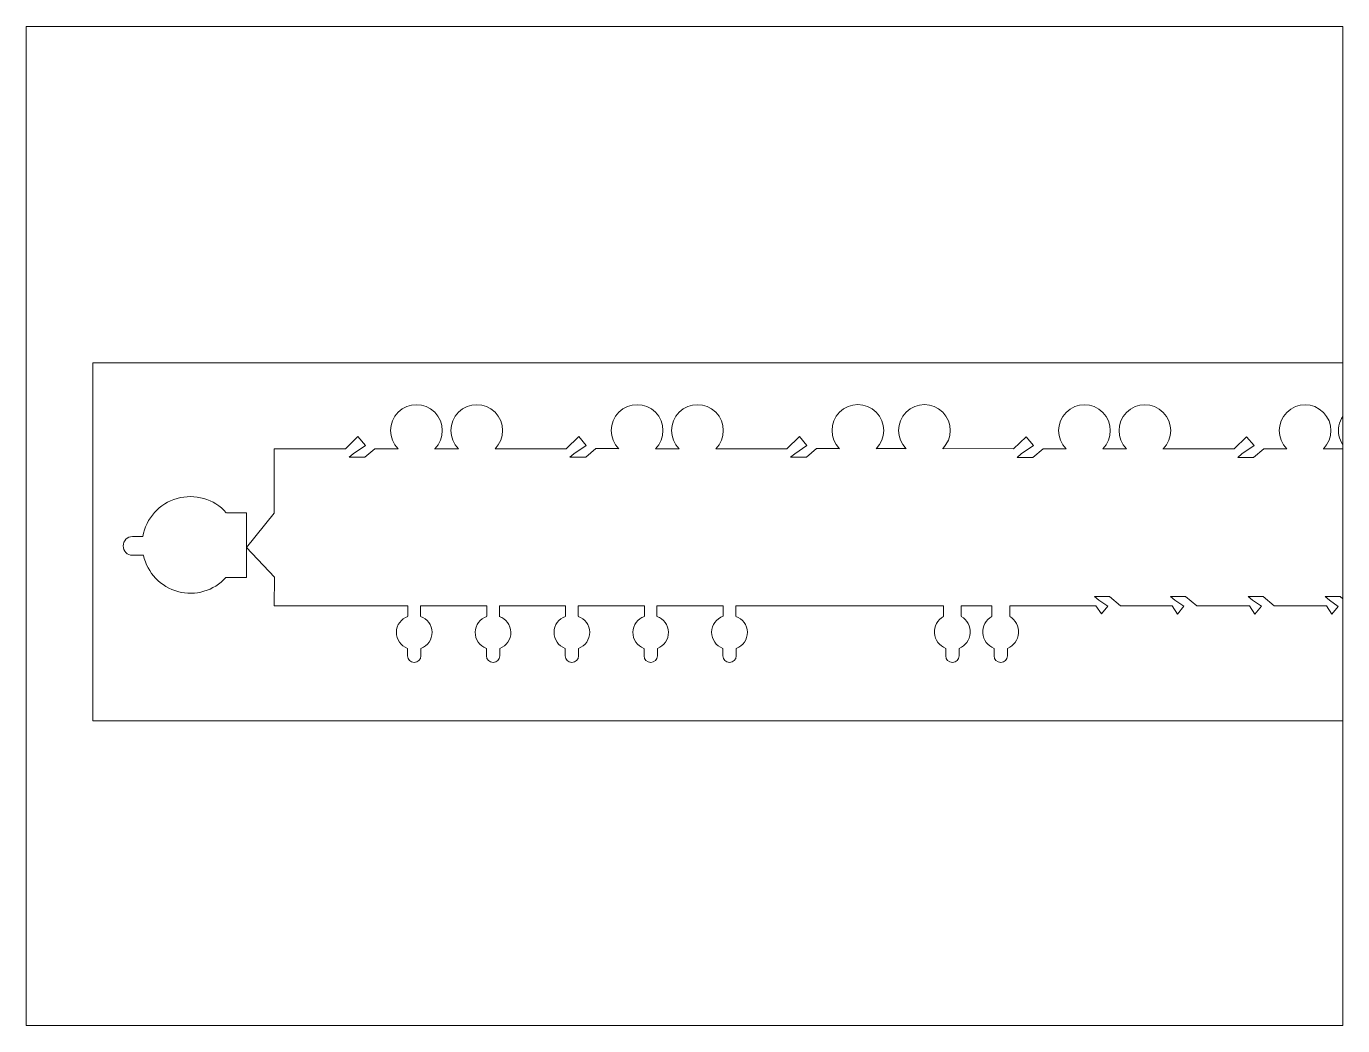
# Paper-space layout 'Layout1' of a CAD drawing. Header units: millimetres. Extents: x 26 to 231, y 20 to 176.
# The model-space entities are those that its viewports show. They can reach past a viewport. Long polylines and large blocks are cut down to what shows.
import ezdxf

# ---------------------------------------------------------------- set-up
doc = ezdxf.new("R2010")
doc.units = ezdxf.units.MM
doc.layers.add('Layer1', color=130, linetype='Continuous')

msp = doc.modelspace()

# ---------------------------------------------------------------- linework, layer by layer
at = {"color": 1, "lineweight": 5}
for p, q in [((35.05, 37.63), (27.09, 37.62)), ((27.09, 30.45), (27.09, 37.62)), ((37.24, 36.69), (38.36, 37.64)), ((38.36, 37.64), (40.95, 37.64)), ((45.04, 37.64), (47.71, 37.64)), ((59.76, 37.64), (51.8, 37.64)), ((61.94, 36.7), (63.07, 37.65)), ((63.07, 37.65), (65.66, 37.65)), ((69.74, 37.64), (72.41, 37.64)), ((78.62, 37.64), (76.5, 37.64)), ((78.62, 37.64), (84.46, 37.64)), ((86.64, 36.7), (87.77, 37.65)), ((87.77, 37.65), (90.36, 37.65)), ((94.45, 37.65), (96.21, 37.65)), ((96.21, 37.65), (97.8, 37.65)), ((101.89, 37.65), (109.82, 37.63)), ((112, 36.68), (113.13, 37.63)), ((113.13, 37.63), (115.72, 37.63)), ((119.81, 37.63), (122.47, 37.63)), ((128.67, 37.62), (126.54, 37.62)), ((128.67, 37.62), (134.5, 37.63)), ((136.69, 36.68), (137.82, 37.63)), ((137.82, 37.63), (140.41, 37.63)), ((144.49, 37.63), (147.04, 37.63)), ((37.24, 36.69), (35.46, 36.69)), ((61.94, 36.7), (60.16, 36.7)), ((86.64, 36.7), (84.87, 36.7)), ((112, 36.68), (110.23, 36.68)), ((136.69, 36.68), (134.91, 36.68)), ((23.98, 30.49), (21.73, 30.49)), ((11.23, 27.82), (12.38, 27.82)), ((11.23, 25.72), (12.45, 25.72)), ((21.68, 23.24), (23.97, 23.24)), ((120.56, 21.11), (118.89, 21.11)), ((118.89, 21.11), (119.38, 20.7)), ((120.56, 21.11), (121.81, 20.07)), ((129.08, 21.11), (127.4, 21.11)), ((127.4, 21.11), (127.89, 20.7)), ((129.08, 21.11), (130.32, 20.07)), ((137.76, 21.11), (136.08, 21.11)), ((136.08, 21.11), (136.57, 20.7)), ((137.76, 21.11), (139, 20.06)), ((146.36, 21.1), (144.68, 21.1)), ((144.68, 21.1), (145.17, 20.69)), ((146.36, 21.1), (147.6, 20.06)), ((27.08, 20.07), (28.14, 20.07)), ((28.14, 20.07), (42.05, 20.07)), ((42.05, 20.07), (42.05, 18.9)), ((43.45, 20.07), (43.45, 18.9)), ((43.45, 20.07), (47.17, 20.07)), ((47.17, 20.07), (50.88, 20.07)), ((50.88, 20.07), (50.88, 18.9)), ((52.28, 20.07), (52.28, 18.9)), ((52.28, 20.07), (55.99, 20.07)), ((55.99, 20.07), (59.7, 20.07)), ((59.7, 20.07), (59.7, 18.9)), ((61.1, 20.07), (61.1, 18.9)), ((61.1, 20.07), (64.81, 20.07)), ((64.81, 20.07), (68.52, 20.07)), ((68.52, 20.07), (68.52, 18.9)), ((69.92, 20.07), (69.92, 18.9)), ((69.92, 20.07), (73.63, 20.07)), ((73.63, 20.07), (77.34, 20.07)), ((77.34, 20.07), (77.34, 18.9)), ((78.74, 20.07), (78.74, 18.9)), ((78.74, 20.07), (98.57, 20.07)), ((98.57, 20.07), (101.98, 20.07)), ((101.98, 20.07), (101.98, 18.9)), ((103.98, 20.07), (103.98, 18.9)), ((103.98, 20.07), (107.39, 20.07)), ((107.39, 20.07), (107.39, 18.9)), ((109.39, 20.07), (109.39, 18.9)), ((109.39, 20.07), (112.8, 20.07)), ((119.04, 20.07), (112.8, 20.07)), ((119.04, 20.07), (119.65, 19.16)), ((121.81, 20.07), (127.56, 20.07)), ((127.56, 20.07), (128.16, 19.15)), ((130.32, 20.07), (136.24, 20.07)), ((136.24, 20.07), (136.84, 19.15)), ((139, 20.06), (144.84, 20.06)), ((144.84, 20.06), (145.44, 19.15)), ((42, 14.48), (42, 15.31)), ((43.5, 14.48), (43.5, 15.31)), ((50.83, 14.48), (50.83, 15.31)), ((52.33, 14.48), (52.33, 15.31)), ((59.65, 14.48), (59.65, 15.31)), ((61.15, 14.48), (61.15, 15.31)), ((68.47, 14.48), (68.47, 15.31)), ((69.97, 14.48), (69.97, 15.31)), ((77.29, 14.48), (77.29, 15.31)), ((78.79, 14.48), (78.79, 15.31)), ((102.23, 14.48), (102.23, 15.31)), ((103.73, 14.48), (103.73, 15.31)), ((107.64, 14.48), (107.64, 15.31)), ((109.14, 14.48), (109.14, 15.31))]:
    msp.add_line(p, q, dxfattribs=at)
msp.add_lwpolyline([(6.8, 47.25), (184.64, 47.25), (184.64, 7.21), (6.8, 7.21)], close=True, dxfattribs=at)
for points in [[(27.09, 30.45), (27.09, 30.45), (23.97, 26.61), (23.98, 30.49)], [(27.08, 20.07), (27.12, 23.28), (23.97, 26.61), (23.97, 23.24)]]:
    msp.add_lwpolyline(points, dxfattribs=at)
for centre, radius, start, end in [((43, 39.68), 2.89, 315.012, 224.988), ((49.75, 39.68), 2.89, 315.012, 224.988), ((67.7, 39.68), 2.89, 315.012, 224.988), ((74.45, 39.68), 2.89, 315.012, 224.988), ((92.4, 39.69), 2.89, 315.012, 224.988), ((99.85, 39.69), 2.89, 315.012, 224.988), ((117.76, 39.67), 2.89, 315.012, 224.988), ((124.52, 39.67), 2.89, 315.012, 224.988), ((142.45, 39.67), 2.89, 315.012, 224.988), ((149.08, 39.67), 2.89, 315.012, 224.988), ((17.7, 26.89), 5.4, 41.7991, 170.09), ((11.23, 26.77), 1.05, 90, 270), ((17.71, 26.86), 5.38, 192.3195, 317.6256), ((42.66, 17.09), 1.9, 108.5145, 249.8879), ((42.85, 17.09), 1.9, 290.1121, 71.4855), ((51.48, 17.09), 1.9, 108.5294, 249.873), ((51.67, 17.09), 1.9, 290.127, 71.4706), ((60.3, 17.09), 1.9, 108.5294, 249.873), ((60.49, 17.09), 1.9, 290.127, 71.4706), ((69.12, 17.09), 1.9, 108.5294, 249.873), ((69.31, 17.09), 1.9, 290.127, 71.4706), ((77.94, 17.1), 1.9, 108.2809, 250.1215), ((78.14, 17.09), 1.9, 290.127, 71.4706), ((102.98, 17.16), 2, 120, 247.9757), ((102.98, 17.16), 2, 292.0243, 60), ((108.39, 17.16), 2, 120, 247.9757), ((108.39, 17.16), 2, 292.0243, 60), ((42.75, 14.48), 0.75, 180, 0), ((51.58, 14.48), 0.75, 180, 0), ((60.4, 14.48), 0.75, 180, 0), ((69.22, 14.48), 0.75, 180, 0), ((78.04, 14.48), 0.75, 180, 0), ((102.98, 14.48), 0.75, 180, 0), ((108.39, 14.48), 0.75, 180, 0)]:
    msp.add_arc(centre, radius, start, end, dxfattribs=at)
at = {"layer": 'Layer1', "color": 1, "lineweight": 5}
for p, q in [((36.46, 39), (35.05, 37.63)), ((36.46, 39), (37.29, 38.01)), ((61.16, 39.01), (59.76, 37.64)), ((61.16, 39.01), (61.99, 38.02)), ((85.86, 39.01), (84.46, 37.64)), ((85.86, 39.01), (86.69, 38.02)), ((111.22, 38.99), (109.82, 37.63)), ((111.22, 38.99), (112.05, 38)), ((135.91, 38.99), (134.5, 37.63)), ((135.91, 38.99), (136.74, 38)), ((35.46, 36.69), (35.93, 37.08)), ((37.29, 38.01), (35.93, 37.08)), ((60.16, 36.7), (60.63, 37.09)), ((61.99, 38.02), (60.63, 37.09)), ((84.87, 36.7), (85.33, 37.09)), ((86.69, 38.02), (85.33, 37.09)), ((110.23, 36.68), (110.69, 37.07)), ((112.05, 38), (110.69, 37.07)), ((134.91, 36.68), (135.38, 37.07)), ((136.74, 38), (135.38, 37.07)), ((120.37, 20.02), (119.38, 20.7)), ((128.89, 20.02), (127.89, 20.7)), ((137.57, 20.02), (136.57, 20.7)), ((146.17, 20.01), (145.17, 20.69)), ((119.65, 19.16), (120.37, 20.02)), ((128.16, 19.15), (128.89, 20.02)), ((136.84, 19.15), (137.57, 20.02)), ((145.44, 19.15), (146.17, 20.01))]:
    msp.add_line(p, q, dxfattribs=at)

psp = doc.layouts.get("Layout1")

# ---------------------------------------------------------------- viewports
at = {"layer": '0', "view_target_point": (19.65, 27.12)}
psp.add_viewport(center=(128.5, 97.5), size=(205.6, 156), view_center_point=(53.35, 1.88), view_height=111.7747, dxfattribs=at)

doc.saveas('drawing.dxf')
